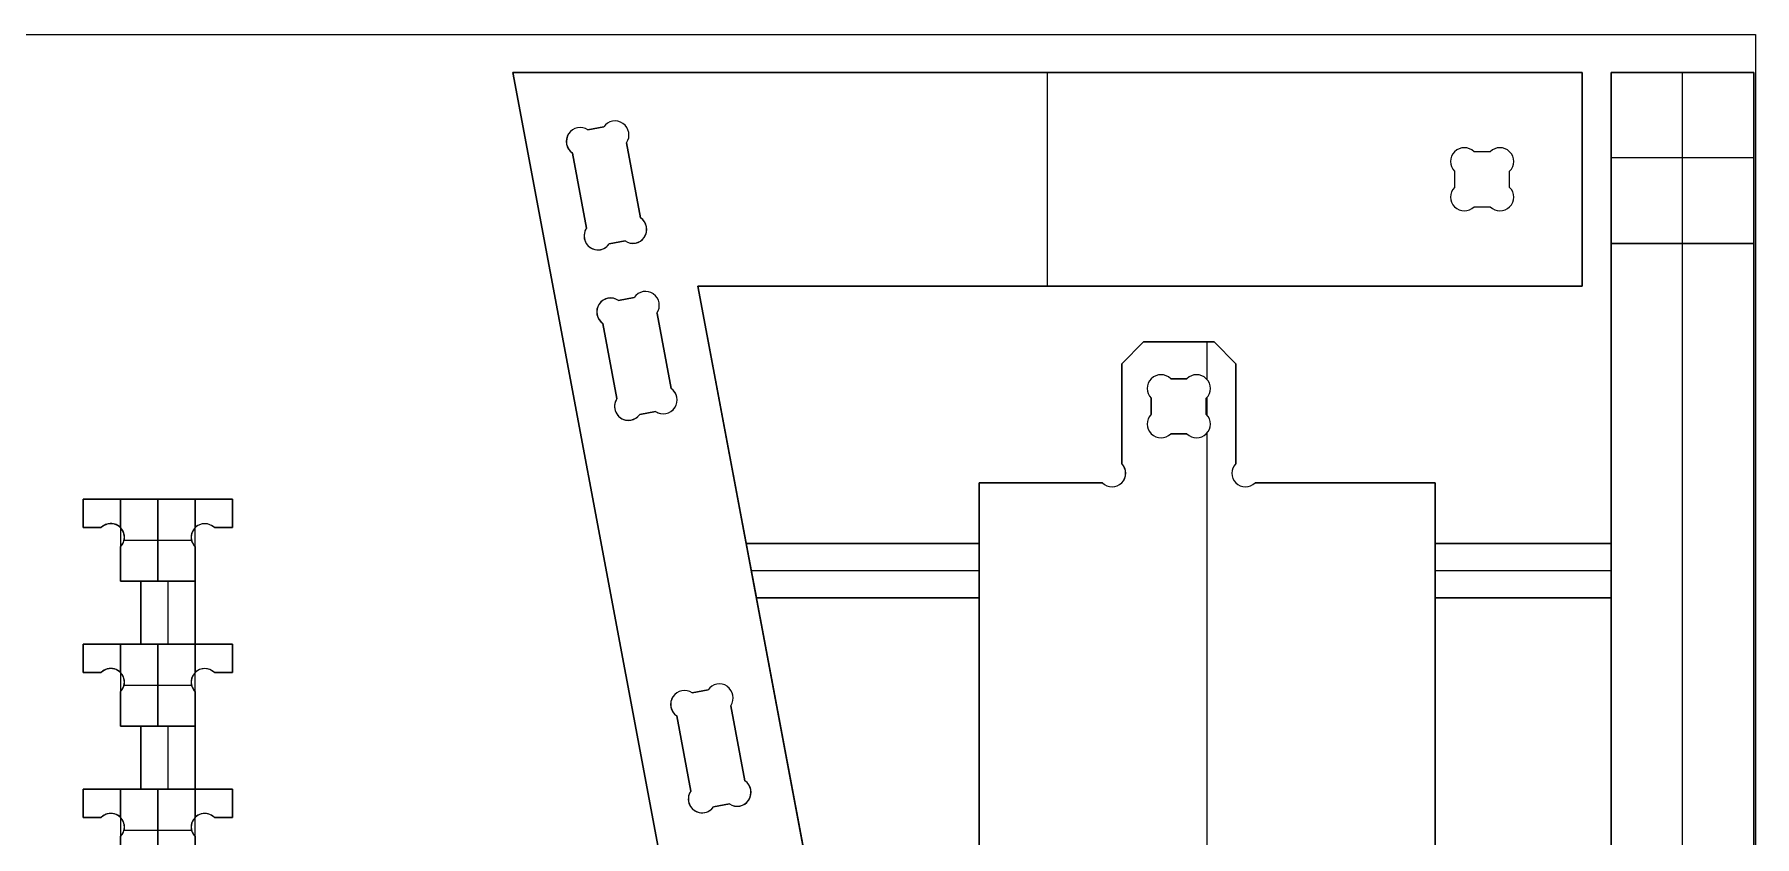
# Model space of a CAD drawing. Extents: x 24 to 120, y 0 to 48.
# Drawn here: x 72.29 to 96.03, y 36.95 to 48.03 of the extents above; entities that cross this region are included whole.
import ezdxf

# ---------------------------------------------------------------- set-up
doc = ezdxf.new("R2010")
doc.units = 0
doc.header["$MEASUREMENT"] = 0
for name, color, linetype in [('POCKETS_10_MM', 5, 'CONTINUOUS'), ('PROFILE_-_INSIDE', 30, 'CONTINUOUS'), ('PROFILE_-_OUTSIDE', 18, 'CONTINUOUS'), ('SOLIDS', 4, 'CONTINUOUS'), ('STOCK_PERIMETER', 1, 'CONTINUOUS'), ('TABS', 25, 'CONTINUOUS')]:
    doc.layers.add(name, color=color, linetype=linetype)

msp = doc.modelspace()

# ---------------------------------------------------------------- linework, layer by layer
at = {"layer": 'POCKETS_10_MM'}
for points in [[(94.049, 47.501), (94.049, 45.139), (96.018, 45.139), (96.018, 47.501)], [(73.478, 40.953), (73.478, 40.477), (74.51, 40.477), (74.51, 41.609), (73.478, 41.609)], [(73.478, 38.953), (73.478, 38.477), (74.51, 38.477), (74.51, 39.609), (73.478, 39.609)], [(73.478, 36.953), (73.478, 36.477), (74.51, 36.477), (74.51, 37.609), (73.478, 37.609)]]:
    msp.add_lwpolyline(points, close=True, dxfattribs=at)
at = {"layer": 'PROFILE_-_INSIDE'}
for p, q in [((80.149, 46.747, 0.5), (79.93, 46.706, 0.5)), ((80.657, 45.492, 0.5), (80.463, 46.528, 0.5)), ((79.716, 46.388, 0.5), (79.91, 45.352, 0.5)), ((92.381, 46.405), (92.158, 46.405)), ((91.889, 46.136), (91.889, 45.914)), ((92.649, 45.914), (92.649, 46.136)), ((92.158, 45.645), (92.381, 45.645)), ((80.224, 45.133, 0.5), (80.443, 45.175, 0.5)), ((80.568, 44.394, 0.5), (80.35, 44.353, 0.5)), ((81.077, 43.139, 0.5), (80.883, 44.175, 0.5)), ((80.136, 44.035, 0.5), (80.33, 42.999, 0.5)), ((87.972, 43.272, 0.5), (88.195, 43.272, 0.5)), ((87.703, 42.781, 0.5), (87.703, 43.004, 0.5)), ((88.463, 43.004, 0.5), (88.463, 42.781, 0.5)), ((80.644, 42.781, 0.5), (80.863, 42.822, 0.5)), ((88.195, 42.512, 0.5), (87.972, 42.512, 0.5)), ((81.587, 38.977, 0.5), (81.368, 38.936, 0.5)), ((82.096, 37.723, 0.5), (81.902, 38.759, 0.5)), ((81.155, 38.618, 0.5), (81.349, 37.582, 0.5)), ((81.663, 37.364, 0.5), (81.882, 37.405, 0.5))]:
    msp.add_line(p, q, dxfattribs=at)
for centre, radius, start, end in [((80.305, 46.643, 0.5), 0.188, 54.9897, 146.2748), ((80.301, 46.637, 0.5), 0.195, 326.2426, 54.9718), ((79.828, 46.548, 0.5), 0.195, 146.2426, 234.9718), ((79.822, 46.552, 0.5), 0.188, 54.9897, 146.2748), ((92.024, 46.271), 0.19, 135, 225), ((92.024, 46.271), 0.19, 45, 135), ((92.515, 46.271), 0.19, 45, 135), ((92.515, 46.271), 0.19, 315, 45), ((92.024, 45.779), 0.19, 135, 225), ((92.515, 45.779), 0.19, 315, 45), ((92.024, 45.779), 0.19, 225, 315), ((92.515, 45.779), 0.19, 225, 315), ((80.072, 45.244, 0.5), 0.195, 146.2427, 234.9718), ((80.545, 45.333, 0.5), 0.195, 326.2426, 54.9718), ((80.068, 45.238, 0.5), 0.188, 234.9898, 326.2748), ((80.551, 45.328, 0.5), 0.188, 234.9897, 326.2748), ((80.725, 44.29, 0.5), 0.188, 54.9897, 146.2748), ((80.72, 44.284, 0.5), 0.195, 326.2426, 54.9718), ((80.248, 44.195, 0.5), 0.195, 146.2426, 234.9718), ((80.242, 44.199, 0.5), 0.188, 54.9897, 146.2748), ((87.838, 43.138, 0.5), 0.19, 135, 225), ((87.838, 43.138, 0.5), 0.19, 45, 135), ((88.329, 43.138, 0.5), 0.19, 45, 135), ((88.329, 43.138, 0.5), 0.19, 315, 45), ((80.492, 42.891, 0.5), 0.195, 146.2427, 234.9718), ((80.965, 42.98, 0.5), 0.195, 326.2426, 54.9718), ((80.488, 42.885, 0.5), 0.188, 234.9898, 326.2748), ((80.971, 42.976, 0.5), 0.188, 234.9897, 326.2748), ((87.838, 42.647, 0.5), 0.19, 135, 225), ((88.329, 42.647, 0.5), 0.19, 315, 45), ((87.838, 42.647, 0.5), 0.19, 225, 315), ((88.329, 42.647, 0.5), 0.19, 225, 315), ((81.261, 38.782, 0.5), 0.188, 54.9897, 146.2748), ((81.744, 38.873, 0.5), 0.188, 54.9897, 146.2748), ((81.739, 38.867, 0.5), 0.195, 326.2426, 54.9718), ((81.267, 38.778, 0.5), 0.195, 146.2426, 234.9718), ((81.511, 37.474, 0.5), 0.195, 146.2427, 234.9718), ((81.984, 37.563, 0.5), 0.195, 326.2426, 54.9718), ((81.507, 37.468, 0.5), 0.188, 234.9898, 326.2748), ((81.99, 37.559, 0.5), 0.188, 234.9897, 326.2748)]:
    msp.add_arc(centre, radius, start, end, dxfattribs=at)
at = {"layer": 'PROFILE_-_OUTSIDE'}
for p, q in [((87.596, 43.78), (87.296, 43.48)), ((88.571, 43.78), (87.596, 43.78)), ((88.871, 43.48), (88.571, 43.78)), ((87.296, 43.48), (87.296, 42.101)), ((88.871, 42.101), (88.871, 43.48)), ((87.031, 41.836), (85.327, 41.836)), ((85.327, 41.836), (85.327, 31.993)), ((91.621, 41.836), (89.136, 41.836)), ((91.621, 31.993), (91.621, 41.836))]:
    msp.add_line(p, q, dxfattribs=at)
for points in [[(86.962, 16.904), (86.897, 16.399), (84.677, 16.686), (78.892, 47.501), (93.649, 47.501), (93.649, 44.549), (81.446, 44.549), (86.349, 18.455), (93.649, 17.511), (93.649, 16.029), (92.926, 16.029)], [(73.213, 41.218), (72.963, 41.218), (72.963, 41.609), (73.994, 41.609)], [(73.994, 41.609), (75.026, 41.609), (75.026, 41.218), (74.775, 41.218)], [(73.994, 40.477), (73.478, 40.477), (73.478, 40.953)], [(74.51, 40.953), (74.51, 40.477), (73.994, 40.477)], [(73.213, 39.218), (72.963, 39.218), (72.963, 39.609), (73.994, 39.609)], [(73.994, 39.609), (75.026, 39.609), (75.026, 39.218), (74.775, 39.218)], [(73.994, 38.477), (73.478, 38.477), (73.478, 38.953)], [(74.51, 38.953), (74.51, 38.477), (73.994, 38.477)], [(73.213, 37.218), (72.963, 37.218), (72.963, 37.609), (73.994, 37.609)], [(73.994, 37.609), (75.026, 37.609), (75.026, 37.218), (74.775, 37.218)], [(73.994, 36.477), (73.478, 36.477), (73.478, 36.953)], [(74.51, 36.953), (74.51, 36.477), (73.994, 36.477)]]:
    msp.add_lwpolyline(points, dxfattribs=at)
msp.add_lwpolyline([(94.049, 47.501), (96.018, 47.501), (96.018, 16.925), (94.049, 16.925)], close=True, dxfattribs=at)
for centre, radius, start, end in [((87.163, 41.968), 0.188, 225, 45), ((89.003, 41.968), 0.188, 135, 315), ((73.346, 41.085), 0.187, 315.0002, 135.0009), ((74.642, 41.085), 0.187, 44.9998, 225), ((73.346, 39.085), 0.187, 315.0002, 135.0009), ((74.642, 39.085), 0.187, 44.9998, 225), ((73.346, 37.085), 0.188, 315.0002, 135.0009), ((74.642, 37.085), 0.187, 44.9998, 225)]:
    msp.add_arc(centre, radius, start, end, dxfattribs=at)
at = {"layer": 'SOLIDS'}
for p, q in [((78.892, 47.501), (93.649, 47.501)), ((84.677, 16.686), (78.892, 47.501)), ((84.677, 16.686, -0.738), (78.892, 47.501, -0.738)), ((78.892, 47.501, -0.738), (78.892, 47.501)), ((78.892, 47.501, -0.738), (93.649, 47.501, -0.738)), ((78.892, 47.501, -0.369), (84.677, 16.686, -0.369)), ((93.649, 47.501, -0.369), (78.892, 47.501, -0.369)), ((86.271, 44.549), (86.271, 47.501)), ((86.271, 47.501), (86.271, 47.501, -0.738)), ((86.271, 44.549, -0.738), (86.271, 47.501, -0.738)), ((93.649, 47.501), (93.649, 44.549)), ((93.649, 47.501, -0.738), (93.649, 47.501)), ((93.649, 47.501, -0.738), (93.649, 44.549, -0.738)), ((93.649, 44.549, -0.369), (93.649, 47.501, -0.369)), ((94.049, 47.501, -0.738), (96.018, 47.501, -0.738)), ((94.049, 16.925, -0.738), (94.049, 47.501, -0.738)), ((94.049, 47.501, -0.369), (96.018, 47.501, -0.369)), ((94.049, 45.139, -0.369), (94.049, 47.501, -0.369)), ((94.049, 47.501, -0.369), (94.049, 47.501, -0.738)), ((95.033, 35.317, -0.738), (95.033, 47.501, -0.738)), ((95.033, 45.139, -0.369), (95.033, 47.501, -0.369)), ((95.033, 47.501, -0.369), (95.033, 47.501, -0.738)), ((96.018, 47.501, -0.738), (96.018, 47.501, -0.369)), ((96.018, 47.501, -0.738), (96.018, 16.925, -0.738)), ((96.018, 47.501, -0.369), (96.018, 45.139, -0.369)), ((80.27, 46.827), (80.27, 46.827, -0.738)), ((80.413, 46.797), (80.413, 46.797, -0.738)), ((79.666, 46.656), (79.666, 46.656, -0.738)), ((80.149, 46.747), (79.93, 46.706)), ((80.149, 46.747, -0.738), (79.93, 46.706, -0.738)), ((79.93, 46.706, -0.25), (80.149, 46.747, -0.25)), ((79.93, 46.706, -0.738), (79.93, 46.706)), ((80.039, 46.726), (80.039, 46.726, -0.738)), ((80.149, 46.747, -0.738), (80.149, 46.747)), ((80.657, 45.492), (80.463, 46.528)), ((80.657, 45.492, -0.738), (80.463, 46.528, -0.738)), ((80.463, 46.528, -0.738), (80.463, 46.528)), ((80.463, 46.528, -0.25), (80.657, 45.492, -0.25)), ((80.493, 46.673), (80.493, 46.673, -0.738)), ((79.716, 46.388), (79.91, 45.352)), ((79.716, 46.388, -0.738), (79.91, 45.352, -0.738)), ((79.716, 46.388, -0.738), (79.716, 46.388)), ((79.91, 45.352, -0.25), (79.716, 46.388, -0.25)), ((91.889, 46.405), (91.889, 46.405, -0.738)), ((92.381, 46.405), (92.158, 46.405)), ((92.381, 46.405, -0.738), (92.158, 46.405, -0.738)), ((92.158, 46.405, -0.738), (92.158, 46.405)), ((92.269, 46.405), (92.269, 46.405, -0.738)), ((92.381, 46.405, -0.738), (92.381, 46.405)), ((92.649, 46.405), (92.649, 46.405, -0.738)), ((96.018, 46.32, -0.369), (94.049, 46.32, -0.369)), ((91.889, 46.136), (91.889, 45.914)), ((91.889, 46.136, -0.738), (91.889, 45.914, -0.738)), ((91.889, 46.136, -0.738), (91.889, 46.136)), ((92.649, 46.136), (92.649, 46.136, -0.738)), ((92.649, 45.914), (92.649, 46.136)), ((92.649, 45.914, -0.738), (92.649, 46.136, -0.738)), ((79.813, 45.87), (79.813, 45.87, -0.738)), ((80.56, 46.01), (80.56, 46.01, -0.738)), ((91.889, 46.025), (91.889, 46.025, -0.738)), ((91.889, 45.914, -0.738), (91.889, 45.914)), ((92.649, 46.025), (92.649, 46.025, -0.738)), ((92.649, 45.914, -0.738), (92.649, 45.914)), ((93.649, 46.025), (93.649, 46.025, -0.738)), ((91.889, 45.645), (91.889, 45.645, -0.738)), ((92.158, 45.645), (92.381, 45.645)), ((92.158, 45.645, -0.738), (92.381, 45.645, -0.738)), ((92.158, 45.645, -0.738), (92.158, 45.645)), ((92.269, 45.645), (92.269, 45.645, -0.738)), ((92.381, 45.645, -0.738), (92.381, 45.645)), ((92.649, 45.645), (92.649, 45.645, -0.738)), ((79.91, 45.352, -0.738), (79.91, 45.352)), ((80.657, 45.492, -0.738), (80.657, 45.492)), ((80.224, 45.133), (80.443, 45.175)), ((80.224, 45.133, -0.738), (80.443, 45.175, -0.738)), ((80.443, 45.175, -0.25), (80.224, 45.133, -0.25)), ((80.224, 45.133, -0.738), (80.224, 45.133)), ((80.334, 45.154), (80.334, 45.154, -0.738)), ((80.443, 45.175, -0.738), (80.443, 45.175)), ((80.707, 45.224), (80.707, 45.224, -0.738)), ((94.049, 18.5), (94.049, 45.139)), ((96.018, 45.139, -0.369), (94.049, 45.139, -0.369)), ((96.018, 45.139), (94.049, 45.139)), ((94.049, 45.139, -0.369), (94.049, 45.139)), ((94.049, 45.139, -0.185), (96.018, 45.139, -0.185)), ((94.049, 45.139, -0.369), (94.049, 18.5, -0.369)), ((94.049, 45.139), (94.049, 45.139, -0.738)), ((95.033, 45.139), (95.033, 45.139, -0.369)), ((95.033, 35.317), (95.033, 45.139)), ((96.018, 45.139, -0.369), (96.018, 45.139)), ((96.018, 45.139), (96.018, 18.5)), ((96.018, 18.5, -0.369), (96.018, 45.139, -0.369)), ((96.018, 45.139, -0.369), (96.018, 45.139, -0.738)), ((79.96, 45.084), (79.96, 45.084, -0.738)), ((80.568, 44.394), (80.35, 44.353)), ((80.568, 44.394, -0.738), (80.35, 44.353, -0.738)), ((80.35, 44.353, -0.25), (80.568, 44.394, -0.25)), ((80.568, 44.394, -0.738), (80.568, 44.394)), ((80.69, 44.474), (80.69, 44.474, -0.738)), ((80.832, 44.444), (80.832, 44.444, -0.738)), ((81.446, 44.549), (86.349, 18.455)), ((93.649, 44.549), (81.446, 44.549)), ((93.649, 44.549, -0.738), (81.446, 44.549, -0.738)), ((81.446, 44.549, -0.738), (81.446, 44.549)), ((81.446, 44.549, -0.738), (86.349, 18.455, -0.738)), ((81.446, 44.549, -0.369), (93.649, 44.549, -0.369)), ((86.349, 18.455, -0.369), (81.446, 44.549, -0.369)), ((87.548, 44.549), (87.548, 44.549, -0.738)), ((93.649, 44.549, -0.738), (93.649, 44.549)), ((80.086, 44.303), (80.086, 44.303, -0.738)), ((80.35, 44.353, -0.738), (80.35, 44.353)), ((80.459, 44.374), (80.459, 44.374, -0.738)), ((81.077, 43.139), (80.883, 44.175)), ((81.077, 43.139, -0.738), (80.883, 44.175, -0.738)), ((80.883, 44.175, -0.738), (80.883, 44.175)), ((80.883, 44.175, -0.25), (81.077, 43.139, -0.25)), ((80.912, 44.32), (80.912, 44.32, -0.738)), ((80.136, 44.035), (80.33, 42.999)), ((80.136, 44.035, -0.738), (80.33, 42.999, -0.738)), ((80.136, 44.035, -0.738), (80.136, 44.035)), ((80.33, 42.999, -0.25), (80.136, 44.035, -0.25)), ((87.596, 43.78), (87.296, 43.48)), ((87.596, 43.78, -0.738), (87.296, 43.48, -0.738)), ((87.296, 43.48, -0.369), (87.596, 43.78, -0.369)), ((88.571, 43.78), (87.596, 43.78)), ((88.571, 43.78, -0.738), (87.596, 43.78, -0.738)), ((87.596, 43.78, -0.738), (87.596, 43.78)), ((87.596, 43.78, -0.369), (88.571, 43.78, -0.369)), ((88.083, 43.78), (88.083, 43.78, -0.738)), ((88.474, 43.261), (88.474, 43.78)), ((88.474, 43.261, -0.738), (88.474, 43.78, -0.738)), ((88.871, 43.48), (88.571, 43.78)), ((88.871, 43.48, -0.738), (88.571, 43.78, -0.738)), ((88.571, 43.78, -0.738), (88.571, 43.78)), ((88.571, 43.78, -0.369), (88.871, 43.48, -0.369)), ((80.233, 43.517), (80.233, 43.517, -0.738)), ((80.98, 43.657), (80.98, 43.657, -0.738)), ((87.296, 43.48), (87.296, 42.101)), ((87.296, 43.48, -0.738), (87.296, 43.48)), ((87.296, 43.48, -0.738), (87.296, 42.101, -0.738)), ((87.296, 42.101, -0.369), (87.296, 43.48, -0.369)), ((87.446, 43.63), (87.446, 43.63, -0.738)), ((88.721, 43.63), (88.721, 43.63, -0.738)), ((88.871, 42.101), (88.871, 43.48)), ((88.871, 42.101, -0.738), (88.871, 43.48, -0.738)), ((88.871, 43.48, -0.738), (88.871, 43.48)), ((88.871, 43.48, -0.369), (88.871, 42.101, -0.369)), ((87.703, 43.272), (87.703, 43.272, -0.738)), ((88.195, 43.272), (87.972, 43.272)), ((88.195, 43.272, -0.738), (87.972, 43.272, -0.738)), ((87.972, 43.272, -0.738), (87.972, 43.272)), ((88.195, 43.272, -0.25), (87.972, 43.272, -0.25)), ((88.083, 43.272), (88.083, 43.272, -0.738)), ((88.195, 43.272, -0.738), (88.195, 43.272)), ((88.463, 43.272), (88.463, 43.272, -0.738)), ((80.33, 42.999, -0.738), (80.33, 42.999)), ((81.077, 43.139, -0.738), (81.077, 43.139)), ((87.703, 43.004), (87.703, 42.781)), ((87.703, 43.004, -0.738), (87.703, 42.781, -0.738)), ((87.703, 43.004), (87.703, 43.004, -0.738)), ((87.703, 43.004, -0.25), (87.703, 42.781, -0.25)), ((88.463, 42.781), (88.463, 43.004)), ((88.463, 42.781, -0.738), (88.463, 43.004, -0.738)), ((88.463, 43.004, -0.738), (88.463, 43.004)), ((88.463, 42.781, -0.25), (88.463, 43.004, -0.25)), ((88.474, 42.769), (88.474, 43.015)), ((88.474, 42.769, -0.738), (88.474, 43.015, -0.738)), ((80.38, 42.731), (80.38, 42.731, -0.738)), ((80.644, 42.781), (80.863, 42.822)), ((80.644, 42.781, -0.738), (80.863, 42.822, -0.738)), ((80.863, 42.822, -0.25), (80.644, 42.781, -0.25)), ((80.644, 42.781, -0.738), (80.644, 42.781)), ((80.753, 42.801), (80.753, 42.801, -0.738)), ((80.863, 42.822, -0.738), (80.863, 42.822)), ((81.127, 42.871), (81.127, 42.871, -0.738)), ((87.296, 42.79), (87.296, 42.79, -0.738)), ((87.703, 42.892), (87.703, 42.892, -0.738)), ((87.703, 42.781, -0.738), (87.703, 42.781)), ((88.463, 42.892), (88.463, 42.892, -0.738)), ((88.463, 42.781, -0.738), (88.463, 42.781)), ((88.871, 42.79), (88.871, 42.79, -0.738)), ((87.703, 42.512), (87.703, 42.512, -0.738)), ((87.972, 42.512), (88.195, 42.512)), ((87.972, 42.512, -0.738), (88.195, 42.512, -0.738)), ((87.972, 42.512, -0.738), (87.972, 42.512)), ((87.972, 42.512, -0.25), (88.195, 42.512, -0.25)), ((88.083, 42.512), (88.083, 42.512, -0.738)), ((88.195, 42.512, -0.738), (88.195, 42.512)), ((88.463, 42.512), (88.463, 42.512, -0.738)), ((88.474, 31.993), (88.474, 42.524)), ((88.474, 30.481, -0.738), (88.474, 42.524, -0.738)), ((87.296, 42.101, -0.738), (87.296, 42.101)), ((88.871, 42.101, -0.738), (88.871, 42.101)), ((85.327, 41.836), (85.327, 31.993)), ((87.031, 41.836), (85.327, 41.836)), ((87.031, 41.836, -0.738), (85.327, 41.836, -0.738)), ((85.327, 41.836, -0.738), (85.327, 41.836)), ((85.327, 41.836, -0.738), (85.327, 31.993, -0.738)), ((85.327, 41.836, -0.369), (87.031, 41.836, -0.369)), ((85.327, 31.993, -0.369), (85.327, 41.836, -0.369)), ((86.179, 41.836), (86.179, 41.836, -0.738)), ((87.031, 41.836, -0.738), (87.031, 41.836)), ((87.296, 41.836), (87.296, 41.836, -0.738)), ((88.871, 41.836), (88.871, 41.836, -0.738)), ((91.621, 41.836), (89.136, 41.836)), ((91.621, 41.836, -0.738), (89.136, 41.836, -0.738)), ((89.136, 41.836, -0.738), (89.136, 41.836)), ((89.136, 41.836, -0.369), (91.621, 41.836, -0.369)), ((90.378, 41.836), (90.378, 41.836, -0.738)), ((91.621, 31.993), (91.621, 41.836)), ((91.621, 31.993, -0.738), (91.621, 41.836, -0.738)), ((91.621, 41.836, -0.738), (91.621, 41.836)), ((91.621, 41.836, -0.369), (91.621, 31.993, -0.369)), ((72.963, 41.609, -0.738), (75.026, 41.609, -0.738)), ((72.963, 41.218, -0.738), (72.963, 41.609, -0.738)), ((72.963, 41.218), (72.963, 41.609)), ((72.963, 41.609), (72.963, 41.609, -0.738)), ((72.963, 41.609), (73.478, 41.609)), ((72.963, 41.609, -0.369), (72.963, 41.218, -0.369)), ((73.478, 41.609, -0.369), (72.963, 41.609, -0.369)), ((74.51, 41.609, -0.369), (73.478, 41.609, -0.369)), ((73.478, 41.609, -0.369), (73.478, 41.218, -0.369)), ((73.478, 41.609, -0.369), (73.478, 41.609)), ((73.478, 41.609), (73.478, 41.218)), ((73.478, 41.218, -0.184), (73.478, 41.609, -0.184)), ((73.994, 41.609, -0.738), (73.994, 40.477, -0.738)), ((73.994, 40.477, -0.369), (73.994, 41.609, -0.369)), ((73.994, 41.609, -0.738), (73.994, 41.609, -0.369)), ((74.51, 41.609, -0.369), (74.51, 41.609)), ((74.51, 41.609), (75.026, 41.609)), ((74.51, 41.218), (74.51, 41.609)), ((74.51, 41.218, -0.369), (74.51, 41.609, -0.369)), ((75.026, 41.609, -0.369), (74.51, 41.609, -0.369)), ((74.51, 41.609, -0.184), (74.51, 41.218, -0.184)), ((75.026, 41.609, -0.738), (75.026, 41.218, -0.738)), ((75.026, 41.609), (75.026, 41.609, -0.738)), ((75.026, 41.609), (75.026, 41.218)), ((75.026, 41.218, -0.369), (75.026, 41.609, -0.369)), ((72.963, 41.414, -0.738), (72.963, 41.414)), ((75.026, 41.414, -0.738), (75.026, 41.414)), ((73.213, 41.218, -0.738), (72.963, 41.218, -0.738)), ((73.213, 41.218), (72.963, 41.218)), ((72.963, 41.218), (72.963, 41.218, -0.738)), ((72.963, 41.218, -0.369), (73.213, 41.218, -0.369)), ((73.088, 41.218, -0.738), (73.088, 41.218)), ((73.213, 41.218, -0.738), (73.213, 41.218)), ((73.346, 41.273, -0.738), (73.346, 41.273)), ((73.478, 41.218, -0.369), (73.478, 41.218)), ((73.478, 41.218, -0.738), (73.478, 41.218)), ((73.478, 41.218), (73.478, 41.218, -0.369)), ((73.533, 41.085, -0.738), (73.533, 41.085, -0.369)), ((74.455, 41.085, -0.738), (74.455, 41.085, -0.369)), ((74.51, 41.218), (74.51, 41.218, -0.369)), ((74.51, 41.218, -0.738), (74.51, 41.218)), ((74.642, 41.273, -0.738), (74.642, 41.273)), ((75.026, 41.218, -0.738), (74.775, 41.218, -0.738)), ((75.026, 41.218), (74.775, 41.218)), ((74.775, 41.218), (74.775, 41.218, -0.738)), ((74.775, 41.218, -0.369), (75.026, 41.218, -0.369)), ((74.9, 41.218, -0.738), (74.9, 41.218)), ((75.026, 41.218), (75.026, 41.218, -0.738)), ((73.478, 40.477, -0.738), (73.478, 40.953, -0.738)), ((73.478, 40.953, -0.369), (73.478, 40.477, -0.369)), ((73.478, 40.953, -0.369), (73.478, 40.953, -0.738)), ((73.528, 41.043, -0.738), (74.46, 41.043, -0.738)), ((73.528, 41.043, -0.369), (74.46, 41.043, -0.369)), ((74.51, 40.953, -0.738), (74.51, 40.477, -0.738)), ((74.51, 40.477, -0.369), (74.51, 40.953, -0.369)), ((74.51, 40.953, -0.369), (74.51, 40.953, -0.738)), ((73.478, 40.715, -0.738), (73.478, 40.715, -0.369)), ((74.51, 40.715, -0.738), (74.51, 40.715, -0.369)), ((74.51, 40.477, -0.738), (73.478, 40.477, -0.738)), ((73.478, 40.477, -0.369), (74.51, 40.477, -0.369)), ((73.478, 40.477, -0.369), (73.478, 40.477, -0.738)), ((73.994, 40.477, -0.738), (73.994, 40.477, -0.369)), ((74.51, 40.477, -0.369), (74.51, 40.477, -0.738)), ((72.963, 39.609, -0.738), (75.026, 39.609, -0.738)), ((72.963, 39.218, -0.738), (72.963, 39.609, -0.738)), ((72.963, 39.218), (72.963, 39.609)), ((72.963, 39.609), (72.963, 39.609, -0.738)), ((72.963, 39.609), (73.478, 39.609)), ((72.963, 39.609, -0.369), (72.963, 39.218, -0.369)), ((73.478, 39.609, -0.369), (72.963, 39.609, -0.369)), ((72.963, 39.414, -0.738), (72.963, 39.414)), ((74.51, 39.609, -0.369), (73.478, 39.609, -0.369)), ((73.478, 39.609, -0.369), (73.478, 39.218, -0.369)), ((73.478, 39.609, -0.369), (73.478, 39.609)), ((73.478, 39.609), (73.478, 39.218)), ((73.478, 39.218, -0.184), (73.478, 39.609, -0.184)), ((73.994, 39.609, -0.738), (73.994, 38.477, -0.738)), ((73.994, 39.609, -0.738), (73.994, 39.609, -0.369)), ((73.994, 38.477, -0.369), (73.994, 39.609, -0.369)), ((74.51, 39.609, -0.369), (74.51, 39.609)), ((74.51, 39.609), (75.026, 39.609)), ((74.51, 39.218), (74.51, 39.609)), ((74.51, 39.218, -0.369), (74.51, 39.609, -0.369)), ((75.026, 39.609, -0.369), (74.51, 39.609, -0.369)), ((74.51, 39.609, -0.184), (74.51, 39.218, -0.184)), ((75.026, 39.609, -0.738), (75.026, 39.218, -0.738)), ((75.026, 39.609), (75.026, 39.609, -0.738)), ((75.026, 39.609), (75.026, 39.218)), ((75.026, 39.218, -0.369), (75.026, 39.609, -0.369)), ((75.026, 39.414, -0.738), (75.026, 39.414)), ((73.213, 39.218, -0.738), (72.963, 39.218, -0.738)), ((73.213, 39.218), (72.963, 39.218)), ((72.963, 39.218), (72.963, 39.218, -0.738)), ((72.963, 39.218, -0.369), (73.213, 39.218, -0.369)), ((73.088, 39.218, -0.738), (73.088, 39.218)), ((73.213, 39.218), (73.213, 39.218, -0.738)), ((73.346, 39.273, -0.738), (73.346, 39.273)), ((73.478, 39.218, -0.369), (73.478, 39.218)), ((73.478, 39.218, -0.738), (73.478, 39.218)), ((74.51, 39.218), (74.51, 39.218, -0.369)), ((74.51, 39.218, -0.738), (74.51, 39.218)), ((74.642, 39.273, -0.738), (74.642, 39.273)), ((75.026, 39.218, -0.738), (74.775, 39.218, -0.738)), ((75.026, 39.218), (74.775, 39.218)), ((74.775, 39.218), (74.775, 39.218, -0.738)), ((74.775, 39.218, -0.369), (75.026, 39.218, -0.369)), ((74.9, 39.218, -0.738), (74.9, 39.218)), ((75.026, 39.218), (75.026, 39.218, -0.738)), ((73.478, 38.477, -0.738), (73.478, 38.953, -0.738)), ((73.478, 38.953, -0.369), (73.478, 38.477, -0.369)), ((73.478, 38.953, -0.369), (73.478, 38.953, -0.738)), ((73.528, 39.043, -0.738), (74.46, 39.043, -0.738)), ((73.528, 39.043, -0.369), (74.46, 39.043, -0.369)), ((73.533, 39.085, -0.738), (73.533, 39.085, -0.369)), ((74.455, 39.085, -0.738), (74.455, 39.085, -0.369)), ((74.51, 38.953, -0.738), (74.51, 38.477, -0.738)), ((74.51, 38.477, -0.369), (74.51, 38.953, -0.369)), ((74.51, 38.953, -0.369), (74.51, 38.953, -0.738)), ((81.587, 38.977), (81.368, 38.936)), ((81.587, 38.977, -0.738), (81.368, 38.936, -0.738)), ((81.368, 38.936, -0.25), (81.587, 38.977, -0.25)), ((81.368, 38.936, -0.738), (81.368, 38.936)), ((81.478, 38.957), (81.478, 38.957, -0.738)), ((81.587, 38.977, -0.738), (81.587, 38.977)), ((81.709, 39.058), (81.709, 39.058, -0.738)), ((81.851, 39.027), (81.851, 39.027, -0.738)), ((73.478, 38.715, -0.738), (73.478, 38.715, -0.369)), ((74.51, 38.715, -0.738), (74.51, 38.715, -0.369)), ((81.104, 38.887), (81.104, 38.887, -0.738)), ((82.096, 37.723), (81.902, 38.759)), ((82.096, 37.723, -0.738), (81.902, 38.759, -0.738)), ((81.902, 38.759, -0.738), (81.902, 38.759)), ((81.902, 38.759, -0.25), (82.096, 37.723, -0.25)), ((81.931, 38.903), (81.931, 38.903, -0.738)), ((73.994, 38.477, -0.738), (73.478, 38.477, -0.738)), ((73.478, 38.477, -0.369), (73.994, 38.477, -0.369)), ((73.478, 38.477, -0.369), (73.478, 38.477, -0.738)), ((73.736, 38.477, -0.738), (73.736, 38.477, -0.369)), ((74.51, 38.477, -0.738), (73.994, 38.477, -0.738)), ((73.994, 38.477, -0.738), (73.994, 38.477, -0.369)), ((73.994, 38.477, -0.369), (74.51, 38.477, -0.369)), ((74.252, 38.477, -0.738), (74.252, 38.477, -0.369)), ((74.51, 38.477, -0.369), (74.51, 38.477, -0.738)), ((81.155, 38.618), (81.349, 37.582)), ((81.155, 38.618, -0.738), (81.349, 37.582, -0.738)), ((81.155, 38.618, -0.738), (81.155, 38.618)), ((81.349, 37.582, -0.25), (81.155, 38.618, -0.25)), ((81.999, 38.241), (81.999, 38.241, -0.738)), ((81.252, 38.1), (81.252, 38.1, -0.738)), ((72.963, 37.609, -0.738), (75.026, 37.609, -0.738)), ((72.963, 37.218, -0.738), (72.963, 37.609, -0.738)), ((72.963, 37.218), (72.963, 37.609)), ((72.963, 37.609), (72.963, 37.609, -0.738)), ((72.963, 37.609), (73.478, 37.609)), ((72.963, 37.609, -0.369), (72.963, 37.218, -0.369)), ((73.478, 37.609, -0.369), (72.963, 37.609, -0.369)), ((74.51, 37.609, -0.369), (73.478, 37.609, -0.369)), ((73.478, 37.609, -0.369), (73.478, 37.218, -0.369)), ((73.478, 37.609, -0.369), (73.478, 37.609)), ((73.478, 37.609), (73.478, 37.218)), ((73.478, 37.218, -0.184), (73.478, 37.609, -0.184)), ((73.994, 37.609, -0.738), (73.994, 36.477, -0.738)), ((73.994, 36.477, -0.369), (73.994, 37.609, -0.369)), ((73.994, 37.609, -0.738), (73.994, 37.609, -0.369)), ((74.51, 37.609, -0.369), (74.51, 37.609)), ((74.51, 37.609), (75.026, 37.609)), ((74.51, 37.218), (74.51, 37.609)), ((74.51, 37.218, -0.369), (74.51, 37.609, -0.369)), ((75.026, 37.609, -0.369), (74.51, 37.609, -0.369)), ((74.51, 37.609, -0.184), (74.51, 37.218, -0.184)), ((75.026, 37.609, -0.738), (75.026, 37.218, -0.738)), ((75.026, 37.609), (75.026, 37.609, -0.738)), ((75.026, 37.609), (75.026, 37.218)), ((75.026, 37.218, -0.369), (75.026, 37.609, -0.369)), ((81.349, 37.582, -0.738), (81.349, 37.582)), ((82.096, 37.723, -0.738), (82.096, 37.723)), ((72.963, 37.414, -0.738), (72.963, 37.414)), ((73.346, 37.273, -0.738), (73.346, 37.273)), ((74.642, 37.273, -0.738), (74.642, 37.273)), ((75.026, 37.414, -0.738), (75.026, 37.414)), ((81.399, 37.314), (81.399, 37.314, -0.738)), ((81.663, 37.364), (81.882, 37.405)), ((81.663, 37.364, -0.738), (81.882, 37.405, -0.738)), ((81.882, 37.405, -0.25), (81.663, 37.364, -0.25)), ((81.663, 37.364, -0.738), (81.663, 37.364)), ((81.772, 37.384), (81.772, 37.384, -0.738)), ((81.882, 37.405, -0.738), (81.882, 37.405)), ((82.146, 37.454), (82.146, 37.454, -0.738)), ((73.213, 37.218, -0.738), (72.963, 37.218, -0.738)), ((73.213, 37.218), (72.963, 37.218)), ((72.963, 37.218), (72.963, 37.218, -0.738)), ((72.963, 37.218, -0.369), (73.213, 37.218, -0.369)), ((73.088, 37.218, -0.738), (73.088, 37.218)), ((73.213, 37.218, -0.738), (73.213, 37.218)), ((73.478, 37.218, -0.369), (73.478, 37.218)), ((73.478, 37.218, -0.738), (73.478, 37.218)), ((73.478, 37.218), (73.478, 37.218, -0.369)), ((73.528, 37.043, -0.738), (74.46, 37.043, -0.738)), ((73.528, 37.043, -0.369), (74.46, 37.043, -0.369)), ((73.533, 37.085, -0.738), (73.533, 37.085, -0.369)), ((74.455, 37.085, -0.738), (74.455, 37.085, -0.369)), ((74.51, 37.218), (74.51, 37.218, -0.369)), ((74.51, 37.218, -0.738), (74.51, 37.218)), ((75.026, 37.218, -0.738), (74.775, 37.218, -0.738)), ((75.026, 37.218), (74.775, 37.218)), ((74.775, 37.218), (74.775, 37.218, -0.738)), ((74.775, 37.218, -0.369), (75.026, 37.218, -0.369)), ((74.9, 37.218, -0.738), (74.9, 37.218)), ((75.026, 37.218), (75.026, 37.218, -0.738)), ((73.478, 36.477, -0.738), (73.478, 36.953, -0.738)), ((73.478, 36.953, -0.369), (73.478, 36.477, -0.369)), ((73.478, 36.953, -0.369), (73.478, 36.953, -0.738)), ((74.51, 36.953, -0.738), (74.51, 36.477, -0.738)), ((74.51, 36.477, -0.369), (74.51, 36.953, -0.369)), ((74.51, 36.953, -0.369), (74.51, 36.953, -0.738))]:
    msp.add_line(p, q, dxfattribs=at)
for centre, radius, start, end in [((80.305, 46.643), 0.188, 54.9898, 146.2748), ((80.305, 46.643, -0.738), 0.188, 54.9898, 146.2748), ((80.305, 46.643, -0.25), 0.188, 54.9897, 146.2748), ((80.301, 46.637), 0.195, 326.2426, 54.9718), ((80.301, 46.637, -0.738), 0.195, 326.2426, 54.9718), ((80.301, 46.637, -0.25), 0.195, 326.2426, 54.9718), ((79.823, 46.547), 0.192, 56.0964, 236.0463), ((79.823, 46.547, -0.738), 0.192, 56.0964, 236.0463), ((79.823, 46.547, -0.25), 0.192, 56.0964, 236.0463), ((92.024, 46.271), 0.19, 45, 225), ((92.024, 46.271, -0.738), 0.19, 45, 225), ((92.515, 46.271), 0.19, 315, 135), ((92.515, 46.271, -0.738), 0.19, 315, 135), ((92.024, 45.779), 0.19, 135, 315), ((92.024, 45.779, -0.738), 0.19, 135, 315), ((92.515, 45.779), 0.19, 225, 45), ((92.515, 45.779, -0.738), 0.19, 225, 45), ((80.067, 45.243), 0.191, 145.1427, 325.1928), ((80.067, 45.243, -0.738), 0.191, 145.1427, 325.1928), ((80.067, 45.243, -0.25), 0.191, 145.1427, 325.1928), ((80.55, 45.334), 0.192, 236.0964, 56.0463), ((80.55, 45.334, -0.738), 0.192, 236.0964, 56.0463), ((80.55, 45.334, -0.25), 0.192, 236.0964, 56.0463), ((80.725, 44.29), 0.188, 54.9898, 146.2748), ((80.725, 44.29, -0.738), 0.188, 54.9898, 146.2748), ((80.725, 44.29, -0.25), 0.188, 54.9897, 146.2748), ((80.72, 44.284), 0.195, 326.2426, 54.9718), ((80.72, 44.284, -0.738), 0.195, 326.2426, 54.9718), ((80.72, 44.284, -0.25), 0.195, 326.2426, 54.9718), ((80.243, 44.194), 0.192, 56.0964, 236.0463), ((80.243, 44.194, -0.738), 0.192, 56.0964, 236.0463), ((80.243, 44.194, -0.25), 0.192, 56.0964, 236.0463), ((87.838, 43.138), 0.19, 45, 225), ((87.838, 43.138, -0.738), 0.19, 45, 225), ((87.838, 43.138, -0.25), 0.19, 45, 225), ((88.329, 43.138), 0.19, 315, 135), ((88.329, 43.138, -0.738), 0.19, 315, 135), ((88.329, 43.138, -0.25), 0.19, 315, 135), ((80.487, 42.89), 0.191, 145.1427, 325.1928), ((80.487, 42.89, -0.738), 0.191, 145.1427, 325.1928), ((80.487, 42.89, -0.25), 0.191, 145.1427, 325.1928), ((80.97, 42.981), 0.192, 236.0964, 56.0463), ((80.97, 42.981, -0.738), 0.192, 236.0964, 56.0463), ((80.97, 42.981, -0.25), 0.192, 236.0964, 56.0463), ((87.838, 42.647), 0.19, 135, 315), ((87.838, 42.647, -0.738), 0.19, 135, 315), ((87.838, 42.647, -0.25), 0.19, 135, 315), ((88.329, 42.647), 0.19, 225, 45), ((88.329, 42.647, -0.738), 0.19, 225, 45), ((88.329, 42.647, -0.25), 0.19, 225, 45), ((87.163, 41.968), 0.187, 225, 45), ((87.163, 41.968, -0.738), 0.187, 225, 45), ((87.163, 41.968, -0.369), 0.187, 225, 45), ((89.003, 41.968), 0.188, 135, 315), ((89.003, 41.968, -0.738), 0.188, 135, 315), ((89.003, 41.968, -0.369), 0.187, 135, 315), ((73.346, 41.085, -0.738), 0.188, 315.0002, 135.0009), ((73.346, 41.085), 0.187, 44.9998, 135.0009), ((73.346, 41.085, -0.369), 0.188, 22.4999, 135.0009), ((73.346, 41.085, -0.369), 0.188, 315.0002, 44.9998), ((74.642, 41.085, -0.738), 0.187, 44.9998, 225), ((74.642, 41.085, -0.369), 0.187, 135, 225), ((74.642, 41.085), 0.187, 44.9998, 135), ((74.642, 41.085, -0.369), 0.187, 44.9998, 135), ((73.346, 39.085, -0.738), 0.188, 315.0002, 135.0009), ((73.346, 39.085), 0.187, 44.9998, 135.0009), ((73.346, 39.085, -0.369), 0.187, 44.9998, 135.0009), ((73.346, 39.085, -0.369), 0.188, 315.0002, 44.9998), ((74.642, 39.085, -0.738), 0.187, 44.9998, 225), ((74.642, 39.085, -0.369), 0.187, 135, 225), ((74.642, 39.085), 0.187, 44.9998, 135), ((74.642, 39.085, -0.369), 0.188, 44.9998, 135), ((81.262, 38.777), 0.192, 56.0964, 236.0463), ((81.262, 38.777, -0.738), 0.192, 56.0964, 236.0463), ((81.262, 38.777, -0.25), 0.192, 56.0964, 236.0463), ((81.744, 38.873), 0.188, 54.9898, 146.2748), ((81.744, 38.873, -0.738), 0.188, 54.9898, 146.2748), ((81.744, 38.873, -0.25), 0.188, 54.9897, 146.2748), ((81.739, 38.867), 0.195, 326.2426, 54.9718), ((81.739, 38.867, -0.738), 0.195, 326.2426, 54.9718), ((81.739, 38.867, -0.25), 0.195, 326.2426, 54.9718), ((81.506, 37.473), 0.191, 145.1427, 325.1928), ((81.506, 37.473, -0.738), 0.191, 145.1427, 325.1928), ((81.506, 37.473, -0.25), 0.191, 145.1427, 325.1928), ((81.989, 37.564), 0.192, 236.0964, 56.0463), ((81.989, 37.564, -0.738), 0.192, 236.0964, 56.0463), ((81.989, 37.564, -0.25), 0.192, 236.0964, 56.0463), ((73.346, 37.085, -0.738), 0.188, 315.0002, 135.0009), ((73.346, 37.085), 0.187, 44.9998, 135.0009), ((73.346, 37.085, -0.369), 0.187, 0, 135.0009), ((74.642, 37.085, -0.738), 0.187, 44.9998, 225), ((74.642, 37.085), 0.187, 44.9998, 135), ((74.642, 37.085, -0.369), 0.187, 44.9998, 135), ((73.346, 37.085, -0.369), 0.188, 315.0002, 44.9998), ((74.642, 37.085, -0.369), 0.187, 135, 225)]:
    msp.add_arc(centre, radius, start, end, dxfattribs=at)
at = {"layer": 'STOCK_PERIMETER'}
msp.add_lwpolyline([(72.041, 48.025), (96.041, 48.025), (96.041, 0.025), (72.041, 0.025)], close=True, dxfattribs=at)
at = {"layer": 'TABS'}
for p, q in [((82.113, 41, -0.738), (82.113, 41, -0.613)), ((82.254, 40.25, -0.613), (82.113, 41, -0.613)), ((82.113, 41, -0.738), (82.254, 40.25, -0.738)), ((85.327, 41, -0.738), (82.113, 41, -0.738)), ((85.327, 41, -0.613), (82.113, 41, -0.613)), ((82.113, 41, -0.676), (85.327, 41, -0.676)), ((85.327, 41, -0.738), (85.327, 40.25, -0.738)), ((85.327, 41, -0.738), (85.327, 41, -0.613)), ((85.327, 40.25, -0.613), (85.327, 41, -0.613)), ((94.049, 41, -0.738), (91.621, 41, -0.738)), ((94.049, 41, -0.613), (91.621, 41, -0.613)), ((91.621, 40.25, -0.738), (91.621, 41, -0.738)), ((91.621, 41, -0.613), (91.621, 41, -0.738)), ((91.621, 41, -0.613), (91.621, 40.25, -0.613)), ((91.621, 41, -0.676), (94.049, 41, -0.676)), ((94.049, 40.25, -0.738), (94.049, 41, -0.738)), ((94.049, 41, -0.613), (94.049, 41, -0.738)), ((94.049, 41, -0.613), (94.049, 40.25, -0.613)), ((82.183, 40.625, -0.738), (85.327, 40.625, -0.738)), ((82.183, 40.625, -0.613), (85.327, 40.625, -0.613)), ((91.621, 40.625, -0.738), (94.049, 40.625, -0.738)), ((91.621, 40.625, -0.613), (94.049, 40.625, -0.613)), ((73.76, 40.477, -0.738), (73.76, 40.477, -0.613)), ((74.51, 40.477, -0.613), (73.76, 40.477, -0.613)), ((73.76, 40.477, -0.738), (73.76, 39.609, -0.738)), ((73.76, 40.477, -0.613), (73.76, 39.609, -0.613)), ((73.76, 40.477, -0.738), (74.51, 40.477, -0.738)), ((73.76, 39.609, -0.675), (73.76, 40.477, -0.675)), ((73.994, 40.477, -0.613), (73.994, 40.477, -0.738)), ((74.135, 39.609, -0.613), (74.135, 40.477, -0.613)), ((74.135, 39.609, -0.738), (74.135, 40.477, -0.738)), ((74.51, 39.609, -0.738), (74.51, 40.477, -0.738)), ((74.51, 39.609, -0.613), (74.51, 40.477, -0.613)), ((74.51, 40.477, -0.738), (74.51, 40.477, -0.613)), ((74.51, 40.477, -0.675), (74.51, 39.609, -0.675)), ((82.254, 40.25, -0.613), (82.254, 40.25, -0.738)), ((82.254, 40.25, -0.738), (85.327, 40.25, -0.738)), ((82.254, 40.25, -0.613), (85.327, 40.25, -0.613)), ((85.327, 40.25, -0.676), (82.254, 40.25, -0.676)), ((85.327, 40.25, -0.613), (85.327, 40.25, -0.738)), ((91.621, 40.25, -0.738), (91.621, 40.25, -0.613)), ((91.621, 40.25, -0.738), (94.049, 40.25, -0.738)), ((91.621, 40.25, -0.613), (94.049, 40.25, -0.613)), ((94.049, 40.25, -0.676), (91.621, 40.25, -0.676)), ((94.049, 40.25, -0.738), (94.049, 40.25, -0.613)), ((73.994, 39.609, -0.738), (73.76, 39.609, -0.738)), ((73.76, 39.609, -0.613), (73.76, 39.609, -0.738)), ((73.76, 39.609, -0.613), (73.994, 39.609, -0.613)), ((74.51, 39.609, -0.738), (73.994, 39.609, -0.738)), ((73.994, 39.609, -0.613), (74.51, 39.609, -0.613)), ((73.994, 39.609, -0.613), (73.994, 39.609, -0.738)), ((74.51, 39.609, -0.738), (74.51, 39.609, -0.613)), ((74.51, 39.609, -0.613), (74.51, 39.609, -0.738)), ((73.76, 38.477, -0.738), (73.76, 38.477, -0.613)), ((74.51, 38.477, -0.613), (73.76, 38.477, -0.613)), ((73.76, 38.477, -0.738), (73.76, 37.609, -0.738)), ((73.76, 38.477, -0.613), (73.76, 37.609, -0.613)), ((73.76, 38.477, -0.738), (74.51, 38.477, -0.738)), ((73.76, 37.609, -0.675), (73.76, 38.477, -0.675)), ((73.994, 38.477, -0.613), (73.994, 38.477, -0.738)), ((74.135, 37.609, -0.613), (74.135, 38.477, -0.613)), ((74.135, 37.609, -0.738), (74.135, 38.477, -0.738)), ((74.51, 37.609, -0.738), (74.51, 38.477, -0.738)), ((74.51, 37.609, -0.613), (74.51, 38.477, -0.613)), ((74.51, 38.477, -0.738), (74.51, 38.477, -0.613)), ((74.51, 38.477, -0.675), (74.51, 37.609, -0.675)), ((73.994, 37.609, -0.738), (73.76, 37.609, -0.738)), ((73.76, 37.609, -0.613), (73.76, 37.609, -0.738)), ((73.76, 37.609, -0.613), (73.994, 37.609, -0.613)), ((74.51, 37.609, -0.738), (73.994, 37.609, -0.738)), ((73.994, 37.609, -0.613), (74.51, 37.609, -0.613)), ((73.994, 37.609, -0.613), (73.994, 37.609, -0.738)), ((74.51, 37.609, -0.738), (74.51, 37.609, -0.613)), ((74.51, 37.609, -0.613), (74.51, 37.609, -0.738))]:
    msp.add_line(p, q, dxfattribs=at)

doc.saveas('drawing.dxf')
